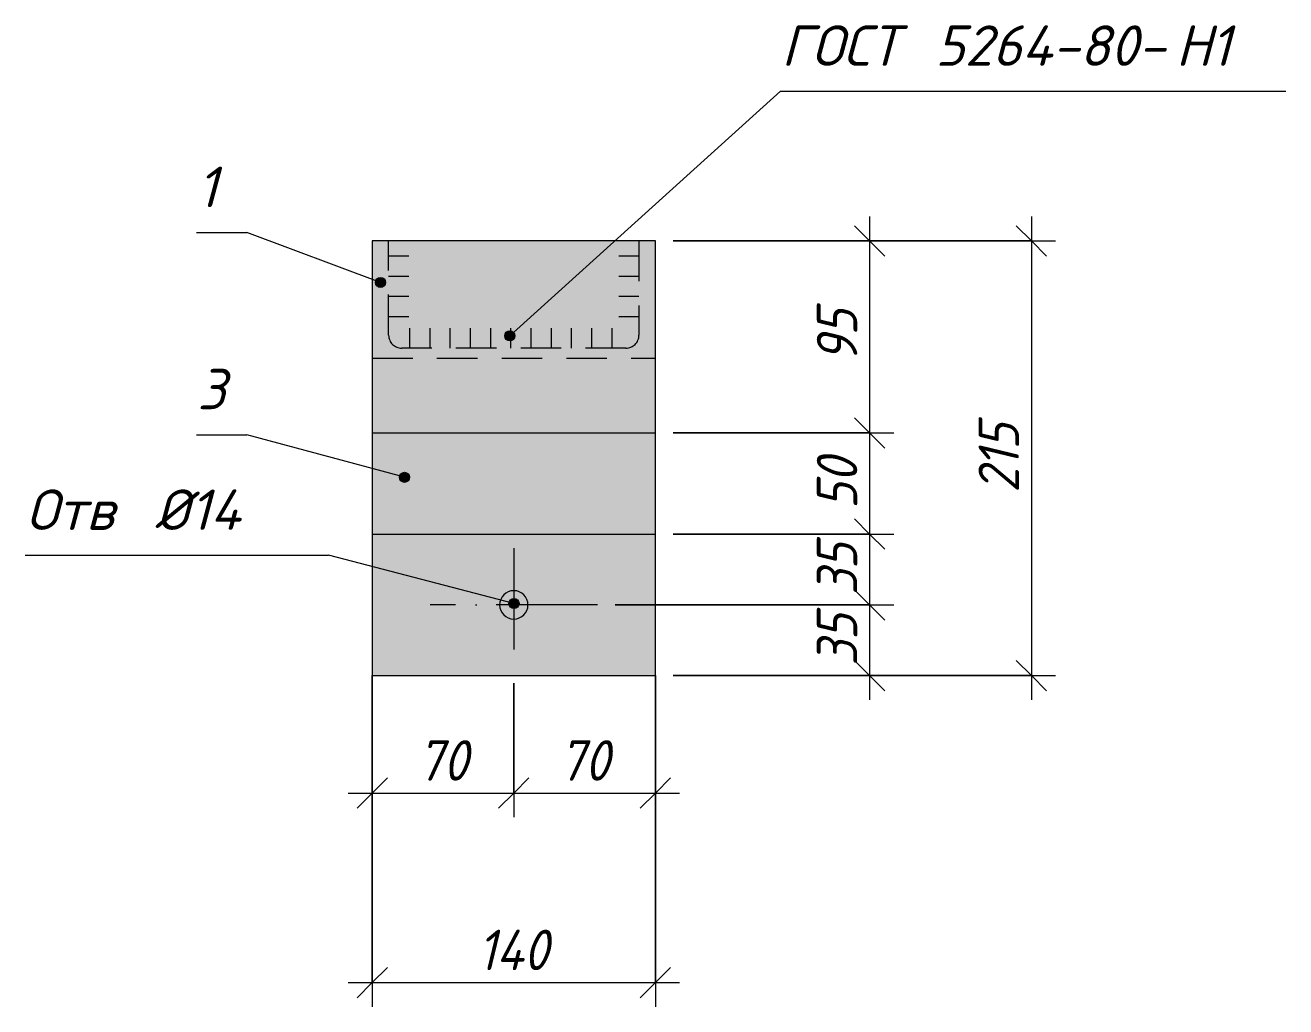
# Model space of a CAD drawing. Header units: millimetres. Extents: x -508 to 38670, y -99 to 8560.
# Drawn here: x 11843 to 12467, y 1422 to 1908 of the extents above; entities that cross this region are included whole.
import ezdxf

# ---------------------------------------------------------------- set-up
doc = ezdxf.new("R2010")
doc.units = ezdxf.units.MM
for name, pattern in [('200_ШТРИХ_ш1п0_6_', [32, 20, -12]), ('50_200_ШТРИХ_1Т_ш5_п1_п1_', [70, 50, -10, 0, -10]), ('IMPORT-Невидимая', [39.122222, 28.222222, -10.9])]:
    doc.linetypes.add(name, pattern=pattern)
for name, color, linetype, lineweight in [('A-ANNO-DIMS', 7, 'Continuous', 9), ('A-ANNO-DIMS-10', 7, 'Continuous', 9), ('A-ANNO-NOTE', 7, 'Continuous', 9), ('A-DETL', 7, 'Continuous', 9), ('A-DETL-1', 7, 'Continuous', 5), ('A-DETL-2', 7, '200_ШТРИХ_ш1п0_6_', 5), ('A-DETL-4', 7, '50_200_ШТРИХ_1Т_ш5_п1_п1_', 5), ('A-DETL-5', 7, 'IMPORT-Невидимая', 5)]:
    doc.layers.add(name, color=color, linetype=linetype, lineweight=lineweight)
doc.layers.add('A-DETL-GENF-2', color=7, linetype='Continuous', lineweight=9, true_color=0xffffff)
doc.styles.add('ISOCPEUR_I_2', font='isocpeui.ttf', dxfattribs={"width": 0.9, "height": 20})
doc.styles.add('ISOCPEUR_I_4', font='isocpeui.ttf', dxfattribs={"height": 20})
doc.dimstyles.new('ISO-2_0_0_9К_СРЕДНИЙ_1', dxfattribs={"dimscale": 304.8, "dimtxt": 19.919624, "dimasz": 0.049213, "dimexe": 0.03937, "dimexo": 0, "dimgap": 0, "dimtad": 1, "dimdec": 0, "dimzin": 0, "dimdsep": 46, "dimtxsty": 'ISOCPEUR_I_2', "dimblk1": 'OBLIQUE', "dimblk2": 'OBLIQUE', "dimsah": 1, "dimcen": 0.09, "dimdle": 0.03937, "dimazin": 0, "dimtfac": 1, "dimtdec": 4, "dimtix": 1, "dimtmove": 0, "dimatfit": 3, "dimfxl": 1, "dimtvp": 1, "dimtolj": 1, "dimtzin": 0, "dimarcsym": 2})

# ---------------------------------------------------------------- blocks, each defined once
blk = doc.blocks.new('DIMBLOCK138-АР1_1_Узлы фахверка Ф-25_1_2 эт_')
at = {"layer": 'A-ANNO-DIMS-10'}
for p, q in [((12015.12, 1586.23), (12015.12, 1516.18)), ((12015.12, 1528.18), (12015.12, 1586.23)), ((12085.12, 1582.43), (12085.12, 1516.18)), ((12085.12, 1528.18), (12085.12, 1582.43)), ((12003.12, 1528.18), (12085.12, 1528.18))]:
    blk.add_line(p, q, dxfattribs=at)
at = {"layer": 'A-ANNO-DIMS-10', "lineweight": 20}
for p, q in [((12015.12, 1528.18), (12022.62, 1535.68)), ((12085.12, 1528.18), (12092.62, 1535.68)), ((12015.12, 1528.18), (12007.62, 1520.68)), ((12085.12, 1528.18), (12077.62, 1520.68))]:
    blk.add_line(p, q, dxfattribs=at)
at = {"layer": 'A-ANNO-DIMS-10', "color": 0, "insert": (12037.48, 1554.31), "char_height": 20, "width": 30.3391, "attachment_point": 1, "line_spacing_factor": 1.149209, "style": 'ISOCPEUR_I_2'}
blk.add_mtext('70', dxfattribs=at)
blk = doc.blocks.new('_Oblique')
at = {"color": 0, "linetype": 'ByBlock', "lineweight": -2}
blk.add_line((-0.5, -0.5), (0.5, 0.5), dxfattribs=at)
blk = doc.blocks.new('DIMBLOCK139-АР1_1_Узлы фахверка Ф-25_1_2 эт_')
at = {"layer": 'A-ANNO-DIMS-10'}
for p, q in [((12155.12, 1586.23), (12155.12, 1516.18)), ((12155.12, 1528.18), (12155.12, 1586.23)), ((12085.12, 1582.43), (12085.12, 1516.18)), ((12085.12, 1528.18), (12085.12, 1582.43)), ((12085.12, 1528.18), (12167.12, 1528.18))]:
    blk.add_line(p, q, dxfattribs=at)
at = {"layer": 'A-ANNO-DIMS-10', "lineweight": 20}
for p, q in [((12085.12, 1528.18), (12092.62, 1535.68)), ((12155.12, 1528.18), (12162.62, 1535.68)), ((12085.12, 1528.18), (12077.62, 1520.68)), ((12155.12, 1528.18), (12147.62, 1520.68))]:
    blk.add_line(p, q, dxfattribs=at)
at = {"layer": 'A-ANNO-DIMS-10', "color": 0, "insert": (12107.48, 1554.31), "char_height": 20, "width": 30.3391, "attachment_point": 1, "line_spacing_factor": 1.149209, "style": 'ISOCPEUR_I_2'}
blk.add_mtext('70', dxfattribs=at)
blk = doc.blocks.new('DIMBLOCK140-АР1_1_Узлы фахверка Ф-25_1_2 эт_')
at = {"layer": 'A-ANNO-DIMS-10'}
for p, q in [((12015.12, 1586.23), (12015.12, 1422.49)), ((12015.12, 1434.49), (12015.12, 1586.23)), ((12155.12, 1586.23), (12155.12, 1422.49)), ((12155.12, 1434.49), (12155.12, 1586.23)), ((12003.12, 1434.49), (12167.12, 1434.49))]:
    blk.add_line(p, q, dxfattribs=at)
at = {"layer": 'A-ANNO-DIMS-10', "lineweight": 20}
for p, q in [((12015.12, 1434.49), (12022.62, 1441.99)), ((12155.12, 1434.49), (12162.62, 1441.99)), ((12015.12, 1434.49), (12007.62, 1426.99)), ((12155.12, 1434.49), (12147.62, 1426.99))]:
    blk.add_line(p, q, dxfattribs=at)
at = {"layer": 'A-ANNO-DIMS-10', "color": 0, "insert": (12067.31, 1460.62), "char_height": 20, "width": 42.7506, "attachment_point": 1, "line_spacing_factor": 1.149209, "style": 'ISOCPEUR_I_2'}
blk.add_mtext('140', dxfattribs=at)
blk = doc.blocks.new('DIMBLOCK141-АР1_1_Узлы фахверка Ф-25_1_2 эт_')
at = {"layer": 'A-ANNO-DIMS-10', "lineweight": 20}
for p, q in [((12261.11, 1801.23), (12253.61, 1808.73)), ((12261.11, 1801.23), (12268.61, 1793.73)), ((12261.11, 1706.23), (12253.61, 1713.73)), ((12261.11, 1706.23), (12268.61, 1698.73))]:
    blk.add_line(p, q, dxfattribs=at)
at = {"layer": 'A-ANNO-DIMS-10'}
for p, q in [((12261.11, 1813.23), (12261.11, 1706.23)), ((12163.98, 1801.23), (12273.11, 1801.23)), ((12261.11, 1801.23), (12163.98, 1801.23)), ((12163.98, 1706.23), (12273.11, 1706.23)), ((12261.11, 1706.23), (12163.98, 1706.23))]:
    blk.add_line(p, q, dxfattribs=at)
at = {"layer": 'A-ANNO-DIMS-10', "color": 0, "insert": (12234.98, 1741.09), "char_height": 20, "width": 30.3391, "attachment_point": 1, "rotation": 90, "line_spacing_factor": 1.149209, "style": 'ISOCPEUR_I_2'}
blk.add_mtext('95', dxfattribs=at)
blk = doc.blocks.new('DIMBLOCK142-АР1_1_Узлы фахверка Ф-25_1_2 эт_')
at = {"layer": 'A-ANNO-DIMS-10', "lineweight": 20}
for p, q in [((12261.11, 1706.23), (12253.61, 1713.73)), ((12261.11, 1706.23), (12268.61, 1698.73)), ((12261.11, 1656.23), (12253.61, 1663.73)), ((12261.11, 1656.23), (12268.61, 1648.73))]:
    blk.add_line(p, q, dxfattribs=at)
at = {"layer": 'A-ANNO-DIMS-10'}
for p, q in [((12163.98, 1706.23), (12273.11, 1706.23)), ((12261.11, 1706.23), (12163.98, 1706.23)), ((12261.11, 1706.23), (12261.11, 1656.23)), ((12163.98, 1656.23), (12273.11, 1656.23)), ((12261.11, 1656.23), (12163.98, 1656.23))]:
    blk.add_line(p, q, dxfattribs=at)
at = {"layer": 'A-ANNO-DIMS-10', "color": 0, "insert": (12234.98, 1668.59), "char_height": 20, "width": 30.3391, "attachment_point": 1, "rotation": 90, "line_spacing_factor": 1.149209, "style": 'ISOCPEUR_I_2'}
blk.add_mtext('50', dxfattribs=at)
blk = doc.blocks.new('DIMBLOCK143-АР1_1_Узлы фахверка Ф-25_1_2 эт_')
at = {"layer": 'A-ANNO-DIMS-10', "lineweight": 20}
for p, q in [((12261.11, 1656.23), (12253.61, 1663.73)), ((12261.11, 1656.23), (12268.61, 1648.73)), ((12261.11, 1621.23), (12253.61, 1628.73)), ((12261.11, 1621.23), (12268.61, 1613.73))]:
    blk.add_line(p, q, dxfattribs=at)
at = {"layer": 'A-ANNO-DIMS-10'}
for p, q in [((12163.98, 1656.23), (12273.11, 1656.23)), ((12261.11, 1656.23), (12163.98, 1656.23)), ((12261.11, 1656.23), (12261.11, 1621.23)), ((12135.29, 1621.23), (12273.11, 1621.23)), ((12261.11, 1621.23), (12135.29, 1621.23))]:
    blk.add_line(p, q, dxfattribs=at)
at = {"layer": 'A-ANNO-DIMS-10', "color": 0, "insert": (12234.98, 1626.09), "char_height": 20, "width": 30.3391, "attachment_point": 1, "rotation": 90, "line_spacing_factor": 1.149209, "style": 'ISOCPEUR_I_2'}
blk.add_mtext('35', dxfattribs=at)
blk = doc.blocks.new('DIMBLOCK144-АР1_1_Узлы фахверка Ф-25_1_2 эт_')
at = {"layer": 'A-ANNO-DIMS-10', "lineweight": 20}
for p, q in [((12261.11, 1621.23), (12253.61, 1628.73)), ((12261.11, 1621.23), (12268.61, 1613.73)), ((12261.11, 1586.23), (12253.61, 1593.73)), ((12261.11, 1586.23), (12268.61, 1578.73))]:
    blk.add_line(p, q, dxfattribs=at)
at = {"layer": 'A-ANNO-DIMS-10'}
for p, q in [((12135.29, 1621.23), (12273.11, 1621.23)), ((12261.11, 1621.23), (12135.29, 1621.23)), ((12261.11, 1621.23), (12261.11, 1574.23)), ((12163.98, 1586.23), (12273.11, 1586.23)), ((12261.11, 1586.23), (12163.98, 1586.23))]:
    blk.add_line(p, q, dxfattribs=at)
at = {"layer": 'A-ANNO-DIMS-10', "color": 0, "insert": (12234.98, 1591.09), "char_height": 20, "width": 30.3391, "attachment_point": 1, "rotation": 90, "line_spacing_factor": 1.149209, "style": 'ISOCPEUR_I_2'}
blk.add_mtext('35', dxfattribs=at)
blk = doc.blocks.new('DIMBLOCK145-АР1_1_Узлы фахверка Ф-25_1_2 эт_')
at = {"layer": 'A-ANNO-DIMS-10', "lineweight": 20}
for p, q in [((12341.11, 1801.23), (12333.61, 1808.73)), ((12341.11, 1801.23), (12348.61, 1793.73)), ((12341.11, 1586.23), (12333.61, 1593.73)), ((12341.11, 1586.23), (12348.61, 1578.73))]:
    blk.add_line(p, q, dxfattribs=at)
at = {"layer": 'A-ANNO-DIMS-10'}
for p, q in [((12341.11, 1813.23), (12341.11, 1574.23)), ((12163.98, 1801.23), (12353.11, 1801.23)), ((12341.11, 1801.23), (12163.98, 1801.23)), ((12163.98, 1586.23), (12353.11, 1586.23)), ((12341.11, 1586.23), (12163.98, 1586.23))]:
    blk.add_line(p, q, dxfattribs=at)
at = {"layer": 'A-ANNO-DIMS-10', "color": 0, "insert": (12314.98, 1676.68), "char_height": 20, "width": 40.9118, "attachment_point": 1, "rotation": 90, "line_spacing_factor": 1.149209, "style": 'ISOCPEUR_I_2'}
blk.add_mtext('215', dxfattribs=at)
blk = doc.blocks.new('_AT__Текстовая выноска 2_0 - _AT__Текстовая выноска 2_0-25640969-АР1_1_Узлы фахверка Ф-25_1_2 эт_')
at = {"layer": 'A-ANNO-NOTE'}
blk.add_line((2884.01, 2960.67), (3134.01, 2960.67), dxfattribs=at)
blk = doc.blocks.new('_AT__Текстовая выноска 2_0 - _AT__Текстовая выноска 2_0-25640942-АР1_1_Узлы фахверка Ф-25_1_2 эт_')
at = {"layer": 'A-ANNO-NOTE'}
blk.add_line((2666.95, 2973.45), (2691.95, 2973.45), dxfattribs=at)
blk = doc.blocks.new('_AT__Текстовая выноска 2_0 - _AT__Текстовая выноска 2_0-25640970-АР1_1_Узлы фахверка Ф-25_1_2 эт_')
at = {"layer": 'A-ANNO-NOTE'}
blk.add_line((2527.95, 1645.76), (2677.95, 1645.76), dxfattribs=at)

msp = doc.modelspace()

# ---------------------------------------------------------------- hatches: boundary and pattern name
at = {"layer": 'A-ANNO-NOTE'}
h = msp.add_hatch(color=256, dxfattribs=at)
edge = h.paths.add_edge_path(flags=0)
edge.add_arc((12019.21, 1780.67), 2.5, 0, 360)
h = msp.add_hatch(color=256, dxfattribs=at)
edge = h.paths.add_edge_path(flags=0)
edge.add_arc((12083.1, 1754.27), 2.5, 0, 360)
h = msp.add_hatch(color=256, dxfattribs=at)
edge = h.paths.add_edge_path(flags=0)
edge.add_arc((12031.04, 1684.29), 2.5, 0, 360)
h = msp.add_hatch(color=256, dxfattribs=at)
edge = h.paths.add_edge_path(flags=0)
edge.add_arc((12085.21, 1621.89), 2.5, 0, 360)
at = {"layer": 'A-DETL-GENF-2'}
for points in [[(12142.2, 1743.23), (12155.12, 1743.23), (12155.12, 1801.23), (12147.02, 1801.23), (12147.02, 1754.63), (12146.8, 1752.95), (12146.15, 1751.38), (12145.12, 1750.03), (12143.77, 1749), (12142.2, 1748.35), (12140.52, 1748.13), (12029.72, 1748.13), (12028.04, 1748.35), (12026.47, 1749), (12025.12, 1750.03), (12024.09, 1751.38), (12023.44, 1752.95), (12023.22, 1754.63), (12023.22, 1801.23), (12015.12, 1801.23), (12015.12, 1743.23), (12140.52, 1743.23)], [(12085.12, 1614.23), (12086.93, 1614.47), (12088.62, 1615.17), (12090.07, 1616.28), (12091.18, 1617.73), (12091.88, 1619.42), (12092.12, 1621.23), (12091.88, 1623.04), (12091.18, 1624.73), (12090.07, 1626.18), (12088.62, 1627.29), (12086.93, 1627.99), (12085.12, 1628.23), (12083.31, 1627.99), (12081.62, 1627.29), (12080.17, 1626.18), (12079.06, 1624.73), (12078.36, 1623.04), (12078.12, 1621.23), (12078.36, 1619.42), (12079.06, 1617.73), (12080.17, 1616.28), (12081.62, 1615.17), (12083.31, 1614.47)]]:
    msp.add_hatch(color=256, dxfattribs=at).paths.add_polyline_path(points, flags=0)
h = msp.add_hatch(color=256, dxfattribs=at)
h.paths.add_polyline_path([(12086.93, 1586.23), (12155.12, 1586.23), (12155.12, 1743.23), (12015.12, 1743.23), (12015.12, 1586.23), (12083.31, 1586.23)], flags=0)
h.paths.add_polyline_path([(12085.12, 1614.23), (12083.31, 1614.47), (12081.62, 1615.17), (12080.17, 1616.28), (12079.06, 1617.73), (12078.36, 1619.42), (12078.12, 1621.23), (12078.36, 1623.04), (12079.06, 1624.73), (12080.17, 1626.18), (12081.62, 1627.29), (12083.31, 1627.99), (12085.12, 1628.23), (12086.93, 1627.99), (12088.62, 1627.29), (12090.07, 1626.18), (12091.18, 1624.73), (12091.88, 1623.04), (12092.12, 1621.23), (12091.88, 1619.42), (12091.18, 1617.73), (12090.07, 1616.28), (12088.62, 1615.17), (12086.93, 1614.47)], flags=0)
h.paths.add_polyline_path([(12140.52, 1748.13), (12142.2, 1748.35), (12143.77, 1749), (12145.12, 1750.03), (12146.15, 1751.38), (12146.8, 1752.95), (12147.02, 1754.63), (12147.02, 1801.23), (12023.22, 1801.23), (12023.22, 1754.63), (12023.56, 1752.65), (12024.09, 1751.38), (12025.12, 1750.03), (12026.47, 1749), (12028.04, 1748.35), (12029.72, 1748.13)], flags=0)

# ---------------------------------------------------------------- linework, layer by layer
at = {"layer": 'A-ANNO-NOTE'}
for p, q in [((12083.1, 1754.27), (12216.94, 1875.24)), ((12019.21, 1780.67), (11953.11, 1805.38)), ((12031.04, 1684.29), (11953.11, 1705.38)), ((12085.21, 1621.89), (11993.46, 1645.76))]:
    msp.add_line(p, q, dxfattribs=at)
for centre in [(12019.21, 1780.67), (12083.1, 1754.27), (12031.04, 1684.29), (12085.21, 1621.89)]:
    msp.add_circle(centre, 2.5, dxfattribs=at)
at = {"layer": 'A-DETL'}
for p, q in [((12155.12, 1801.23), (12015.12, 1801.23)), ((12015.12, 1801.23), (12015.12, 1586.23)), ((12155.12, 1586.23), (12155.12, 1801.23)), ((12015.12, 1706.23), (12155.12, 1706.23)), ((12015.12, 1656.23), (12155.12, 1656.23)), ((12015.12, 1586.23), (12155.12, 1586.23))]:
    msp.add_line(p, q, dxfattribs=at)
at = {"layer": 'A-DETL-1'}
for start, end in [(0, 180), (180, 0)]:
    msp.add_arc((12085.12, 1621.23), 7, start, end, dxfattribs=at)
at = {"layer": 'A-DETL-2'}
for p, q in [((12023.22, 1801.23), (12015.12, 1801.23)), ((12015.12, 1801.23), (12015.12, 1743.23)), ((12023.22, 1754.63), (12023.22, 1801.23)), ((12155.12, 1801.23), (12147.02, 1801.23)), ((12147.02, 1801.23), (12147.02, 1754.63)), ((12155.12, 1743.23), (12155.12, 1801.23)), ((12140.52, 1748.13), (12029.72, 1748.13)), ((12015.12, 1743.23), (12155.12, 1743.23))]:
    msp.add_line(p, q, dxfattribs=at)
for centre, start, end in [((12029.72, 1754.63), 180, 270), ((12140.52, 1754.63), 270, 0)]:
    msp.add_arc(centre, 6.5, start, end, dxfattribs=at)
at = {"layer": 'A-DETL-4'}
for p, q in [((12085.12, 1649.23), (12085.12, 1594.23)), ((12126.43, 1621.23), (12043.81, 1621.23))]:
    msp.add_line(p, q, dxfattribs=at)
at = {"layer": 'A-DETL-5'}
for p, q in [((12033.22, 1793.63), (12023.22, 1793.63)), ((12147.02, 1793.63), (12137.02, 1793.63)), ((12033.22, 1783.63), (12023.22, 1783.63)), ((12147.02, 1783.63), (12137.02, 1783.63)), ((12033.22, 1773.63), (12023.22, 1773.63)), ((12147.02, 1773.63), (12137.02, 1773.63)), ((12033.22, 1763.63), (12023.22, 1763.63)), ((12147.02, 1763.63), (12137.02, 1763.63)), ((12033.71, 1748.13), (12033.71, 1758.13)), ((12043.71, 1748.13), (12043.71, 1758.13)), ((12053.71, 1748.13), (12053.71, 1758.13)), ((12063.71, 1748.13), (12063.71, 1758.13)), ((12073.71, 1748.13), (12073.71, 1758.13)), ((12083.71, 1748.13), (12083.71, 1758.13)), ((12093.71, 1748.13), (12093.71, 1758.13)), ((12103.71, 1748.13), (12103.71, 1758.13)), ((12113.71, 1748.13), (12113.71, 1758.13)), ((12123.71, 1748.13), (12123.71, 1758.13)), ((12133.71, 1748.13), (12133.71, 1758.13)), ((12015.12, 1726.23), (12015.12, 1706.23))]:
    msp.add_line(p, q, dxfattribs=at)

# ---------------------------------------------------------------- block references
at = {"layer": 'A-ANNO-NOTE'}
for name, p in [('_AT__Текстовая выноска 2_0 - _AT__Текстовая выноска 2_0-25640969-АР1_1_Узлы фахверка Ф-25_1_2 эт_', (9332.92, -1085.43)), ('_AT__Текстовая выноска 2_0 - _AT__Текстовая выноска 2_0-25640942-АР1_1_Узлы фахверка Ф-25_1_2 эт_', (9261.15, -1168.07)), ('_AT__Текстовая выноска 2_0 - _AT__Текстовая выноска 2_0-25640942-АР1_1_Узлы фахверка Ф-25_1_2 эт_', (9261.15, -1268.07)), ('_AT__Текстовая выноска 2_0 - _AT__Текстовая выноска 2_0-25640970-АР1_1_Узлы фахверка Ф-25_1_2 эт_', (9315.51, 0))]:
    msp.add_blockref(name, p, dxfattribs=at)

# ---------------------------------------------------------------- texts
at = {"layer": 'A-ANNO-NOTE', "char_height": 20, "attachment_point": 1, "style": 'ISOCPEUR_I_4'}
for s, insert, width in [('ГОСТ', (12217.35, 1907.77), 76.962), (' 5264-80-', (12280.85, 1907.77), 159.5358), ('\\fISOCPEUR|b0|i1|c204|p34|;Н', (12412.48, 1907.77), 20.8439), ('\\fISOCPEUR|b0|i1|c204|p34|;1', (12429.68, 1907.77), 12.827), ('\\fISOCPEUR|b0|i1|c204|p34|;1', (11928.52, 1837.91), 12.827), ('\\fISOCPEUR|b0|i1|c204|p34|;3', (11928.52, 1737.91), 17.6371), ('Отв', (11843.87, 1678.29), 61.7299), (' Ø14', (11894.8, 1678.29), 74.5569)]:
    msp.add_mtext(s, dxfattribs=dict(at, insert=insert, width=width))

# ---------------------------------------------------------------- dimensions: what is measured, and where the dimension line sits
at = {"layer": 'A-ANNO-DIMS'}
for base, p1, p2, override, picture, middle in [((12261.11, 1706.23), (12163.98, 1801.23), (12163.98, 1706.23), {"dimpost": '<>', "dimfxl": 95}, 'DIMBLOCK141-АР1_1_Узлы фахверка Ф-25_1_2 эт_', (12251.11, 1753.73)), ((12341.11, 1586.23), (12163.98, 1801.23), (12163.98, 1586.23), {"dimpost": '<>', "dimfxl": 215}, 'DIMBLOCK145-АР1_1_Узлы фахверка Ф-25_1_2 эт_', (12331.11, 1693.73)), ((12261.11, 1656.23), (12163.98, 1706.23), (12163.98, 1656.23), {"dimpost": '<>', "dimfxl": 50}, 'DIMBLOCK142-АР1_1_Узлы фахверка Ф-25_1_2 эт_', (12251.11, 1681.23)), ((12261.11, 1621.23), (12163.98, 1656.23), (12135.29, 1621.23), {"dimpost": '<>', "dimfxl": 45.257918}, 'DIMBLOCK143-АР1_1_Узлы фахверка Ф-25_1_2 эт_', (12251.11, 1638.73)), ((12261.11, 1586.23), (12135.29, 1621.23), (12163.98, 1586.23), {"dimpost": '<>', "dimfxl": 45.257918}, 'DIMBLOCK144-АР1_1_Узлы фахверка Ф-25_1_2 эт_', (12251.11, 1603.73))]:
    dim = msp.add_linear_dim(base=base, p1=p1, p2=p2, angle=90, dimstyle='ISO-2_0_0_9К_СРЕДНИЙ_1', override=override, dxfattribs=at)
    dim.commit()
    dim.dimension.update_dxf_attribs({"geometry": picture, "text_midpoint": middle})
for base, p1, p2, override, picture, middle in [((12085.12, 1528.18), (12015.12, 1586.23), (12085.12, 1582.43), {"dimpost": '<>', "dimfxl": 70.10294}, 'DIMBLOCK138-АР1_1_Узлы фахверка Ф-25_1_2 эт_', (12050.12, 1538.31)), ((12155.12, 1434.49), (12015.12, 1586.23), (12155.12, 1586.23), {"dimpost": '<>', "dimfxl": 140}, 'DIMBLOCK140-АР1_1_Узлы фахверка Ф-25_1_2 эт_', (12085.12, 1444.49)), ((12155.12, 1528.18), (12085.12, 1582.43), (12155.12, 1586.23), {"dimpost": '<>', "dimfxl": 70.10294}, 'DIMBLOCK139-АР1_1_Узлы фахверка Ф-25_1_2 эт_', (12120.12, 1538.31))]:
    dim = msp.add_linear_dim(base=base, p1=p1, p2=p2, dimstyle='ISO-2_0_0_9К_СРЕДНИЙ_1', override=override, dxfattribs=at)
    dim.commit()
    dim.dimension.update_dxf_attribs({"geometry": picture, "text_midpoint": middle})

doc.saveas('drawing.dxf')
